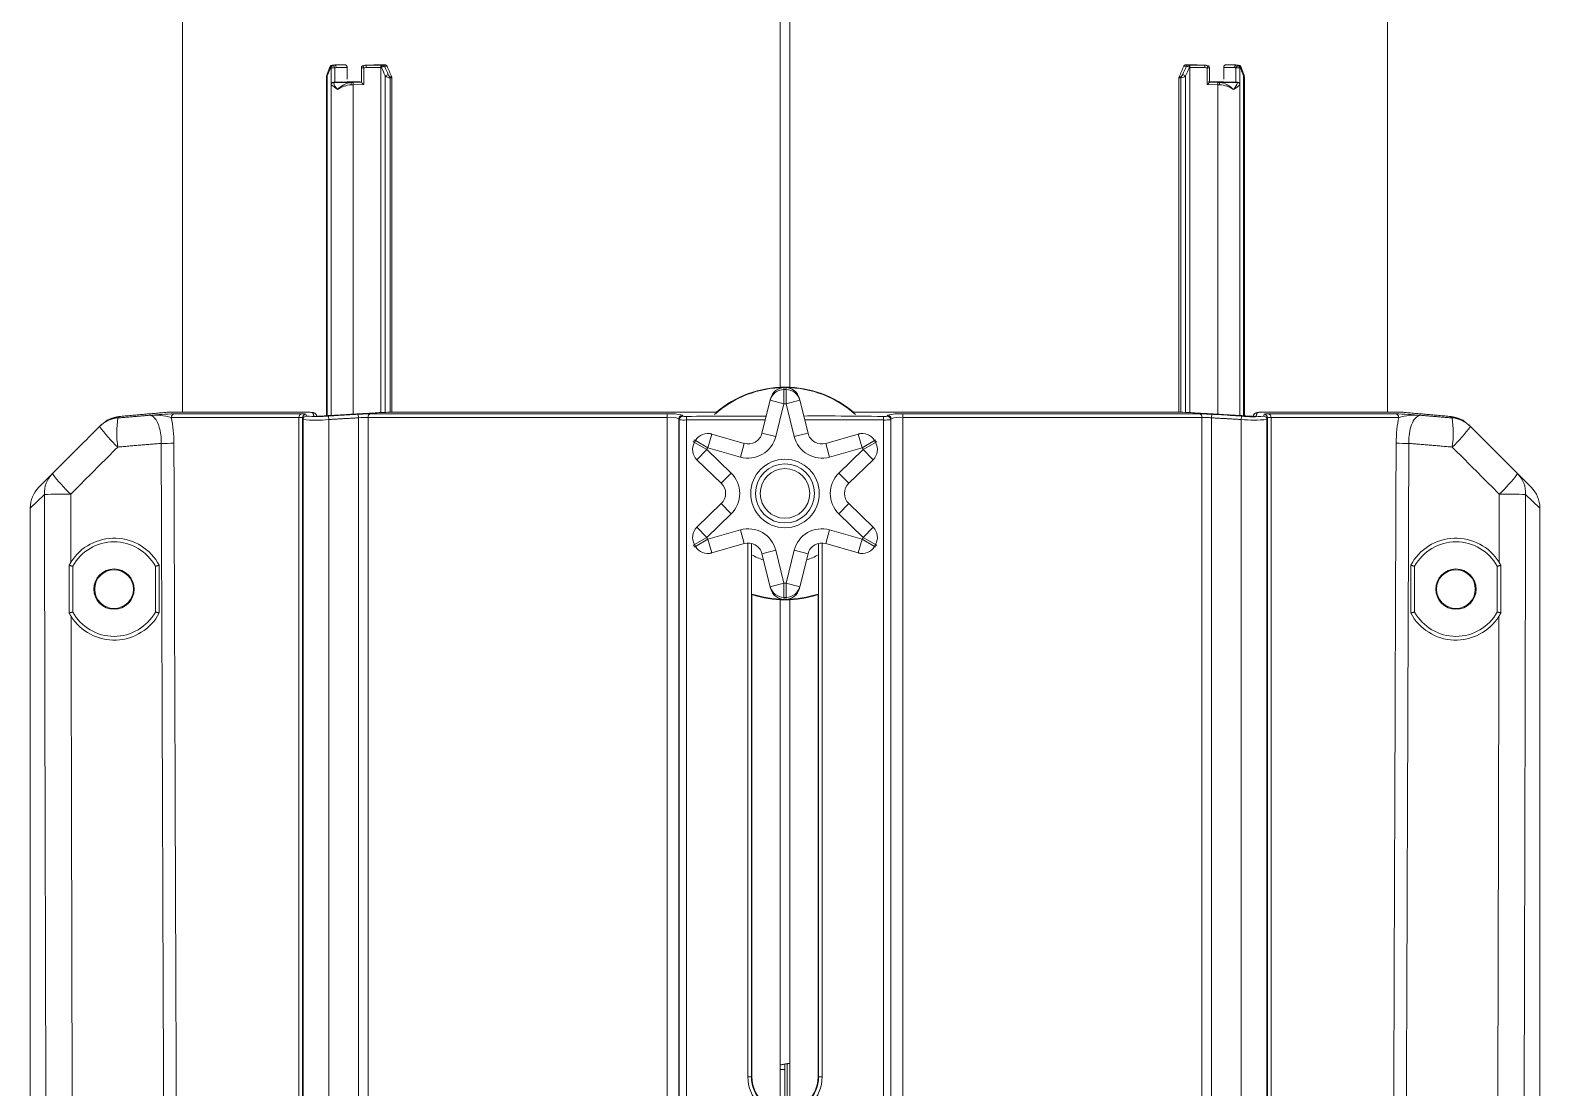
# Model space of a CAD drawing. Extents: x 8 to 113, y 2 to 87.
# Drawn here: x 45.81 to 52.2, y 15.93 to 20.41 of the extents above; entities that cross this region are included whole.
import ezdxf

# ---------------------------------------------------------------- set-up
doc = ezdxf.new("R2010")
doc.units = 0
doc.header["$MEASUREMENT"] = 0
doc.layers.add('OBJECT', color=7, linetype='CONTINUOUS')

msp = doc.modelspace()

# ---------------------------------------------------------------- linework, layer by layer
at = {"layer": 'OBJECT', "linetype": 'Continuous', "lineweight": 15}
for p, q in [((46.4572, 21.3647), (46.4572, 18.7903)), ((48.9872, 21.3647), (48.9872, 18.8962)), ((49.0272, 18.8962), (49.0272, 21.3647)), ((51.5572, 18.7903), (51.5572, 21.3639)), ((47.1017, 20.2604), (47.0908, 20.2601)), ((47.0908, 20.2601), (47.0955, 20.2601)), ((47.0955, 20.2601), (47.0955, 20.2593)), ((47.0955, 20.2593), (47.1013, 20.2593)), ((47.1013, 20.2593), (47.1468, 20.2604)), ((47.267, 20.2604), (47.2288, 20.2593)), ((47.2288, 20.2593), (47.2345, 20.2593)), ((47.2345, 20.2593), (47.3007, 20.2601)), ((47.3007, 20.2601), (47.3059, 20.2601)), ((47.3059, 20.2601), (47.3165, 20.2604)), ((50.7018, 20.2604), (50.7124, 20.2601)), ((50.7124, 20.2601), (50.7176, 20.2601)), ((50.7176, 20.2601), (50.7838, 20.2593)), ((50.7895, 20.2593), (50.7512, 20.2604)), ((50.7838, 20.2593), (50.7895, 20.2593)), ((50.8711, 20.2604), (50.9168, 20.2593)), ((50.927, 20.2601), (50.9161, 20.2604)), ((50.9168, 20.2593), (50.9225, 20.2593)), ((50.9224, 20.2601), (50.927, 20.2601)), ((50.9225, 20.2593), (50.9224, 20.2601)), ((47.0659, 20.2083), (47.0659, 18.7755)), ((47.0696, 20.2139), (47.0696, 18.7757)), ((47.0835, 20.2501), (47.0856, 20.2501)), ((47.0856, 18.7767), (47.0856, 20.2501)), ((47.0857, 20.2493), (47.0856, 20.2501)), ((47.0857, 20.1774), (47.0857, 20.2478)), ((47.1021, 20.2478), (47.0857, 20.2478)), ((47.1021, 20.2478), (47.1021, 20.1874)), ((47.1537, 20.2504), (47.1078, 20.2493)), ((47.1537, 20.2003), (47.1537, 20.2504)), ((47.2141, 20.2478), (47.2141, 20.1873)), ((47.2241, 20.2478), (47.2141, 20.2478)), ((47.2241, 20.2478), (47.2241, 20.1774)), ((47.297, 20.2501), (47.2346, 20.2493)), ((47.297, 18.7891), (47.297, 20.2501)), ((47.297, 20.2501), (47.2994, 20.2501)), ((47.323, 20.2554), (47.3121, 20.2551)), ((47.3152, 18.7899), (47.3152, 20.2139)), ((47.3279, 20.2189), (47.3347, 20.2108)), ((47.3347, 20.2108), (47.3425, 20.2108)), ((47.3435, 20.2058), (47.3357, 20.2058)), ((47.3357, 20.2058), (47.3357, 18.7903)), ((47.3435, 18.7903), (47.3435, 20.2058)), ((50.6827, 20.2058), (50.6748, 20.2058)), ((50.6748, 18.7903), (50.6748, 20.2058)), ((50.6758, 20.2108), (50.6836, 20.2108)), ((50.6827, 18.7902), (50.6827, 20.2058)), ((50.6836, 20.2108), (50.6904, 20.2189)), ((50.7062, 20.2551), (50.6953, 20.2554)), ((50.7031, 20.2139), (50.7031, 18.7898)), ((50.7189, 20.2501), (50.7213, 20.2501)), ((50.7213, 18.789), (50.7213, 20.2501)), ((50.7837, 20.2493), (50.7213, 20.2501)), ((50.7942, 20.1774), (50.7942, 20.2478)), ((50.8041, 20.2478), (50.7942, 20.2478)), ((50.8041, 20.1873), (50.8041, 20.2478)), ((50.9102, 20.2493), (50.8643, 20.2504)), ((50.8643, 20.2504), (50.8643, 20.2003)), ((50.9159, 20.1874), (50.9159, 20.2478)), ((50.9323, 20.2478), (50.9159, 20.2478)), ((50.9323, 20.2501), (50.9322, 20.2509)), ((50.9323, 20.2493), (50.9323, 20.2501)), ((50.9323, 20.2501), (50.9344, 20.2501)), ((50.9323, 20.2478), (50.9323, 20.1778)), ((50.9483, 18.7755), (50.9483, 20.2139)), ((50.952, 18.7753), (50.952, 20.2084)), ((47.0857, 20.1768), (47.0857, 20.1774)), ((47.0857, 18.7767), (47.0857, 20.1768)), ((47.0956, 20.1873), (47.0956, 20.1868)), ((47.1722, 20.1868), (47.0959, 20.1868)), ((47.1545, 20.1886), (47.1021, 20.1874)), ((47.1715, 20.1768), (47.1796, 20.1768)), ((47.1794, 20.1868), (47.2141, 20.1873)), ((47.2241, 20.1774), (47.1796, 20.1768)), ((47.1796, 20.1768), (47.1796, 18.7823)), ((50.8387, 20.1768), (50.7942, 20.1774)), ((50.8041, 20.1873), (50.8388, 20.1868)), ((50.8387, 20.1768), (50.8468, 20.1768)), ((50.8387, 18.782), (50.8387, 20.1768)), ((50.9222, 20.1868), (50.846, 20.1868)), ((50.8633, 20.1886), (50.9159, 20.1874)), ((50.9225, 20.1868), (50.9225, 20.1873)), ((50.9323, 20.1777), (50.9323, 20.1782)), ((50.9323, 20.1777), (50.9324, 20.1768)), ((50.9324, 20.1768), (50.9324, 18.7765)), ((49.002, 18.8867), (49.0027, 18.8267)), ((49.0117, 18.8267), (49.0124, 18.8867)), ((46.9911, 18.7902), (46.391, 18.7902)), ((46.9921, 18.7903), (46.3923, 18.7903)), ((48.7166, 18.7902), (47.3348, 18.7902)), ((48.7167, 18.7903), (47.3356, 18.7903)), ((48.9098, 18.7018), (48.9445, 18.8412)), ((49.0027, 18.8267), (48.9445, 18.8412)), ((49.0027, 18.8267), (48.968, 18.6873)), ((49.0117, 18.8267), (49.0699, 18.8412)), ((49.0465, 18.6873), (49.0117, 18.8267)), ((49.0699, 18.8412), (49.1047, 18.7018)), ((50.6789, 18.7903), (49.2978, 18.7903)), ((50.6797, 18.7902), (49.2978, 18.7902)), ((51.6221, 18.7903), (51.0224, 18.7903)), ((51.6235, 18.7902), (51.0234, 18.7902)), ((46.9499, 18.7687), (46.4094, 18.7687)), ((46.4225, 18.7837), (46.9604, 18.7837)), ((46.9499, 14.8498), (46.9499, 18.7687)), ((46.9648, 18.7671), (46.9648, 14.8498)), ((46.9671, 14.7007), (46.9671, 18.7595)), ((47.0761, 18.7596), (47.0752, 18.7745)), ((47.0761, 18.7596), (47.0761, 14.7047)), ((47.202, 18.767), (47.2011, 18.782)), ((47.202, 14.8498), (47.202, 18.767)), ((47.2424, 18.7687), (47.2424, 14.8498)), ((48.508, 18.7687), (47.2424, 18.7687)), ((47.2514, 18.7837), (48.5105, 18.7837)), ((48.508, 14.5498), (48.508, 18.7687)), ((48.5585, 18.7633), (48.5585, 14.5498)), ((48.5599, 18.7588), (48.5599, 14.46)), ((48.5899, 18.7577), (48.5897, 18.7726)), ((48.5899, 18.7577), (48.5899, 14.3328)), ((49.4245, 18.7577), (49.4247, 18.7726)), ((49.4245, 18.7577), (49.4245, 14.3328)), ((49.4545, 18.7588), (49.4545, 14.46)), ((49.4559, 14.5498), (49.4559, 18.7633)), ((49.5039, 18.7837), (50.7631, 18.7837)), ((49.5064, 18.7687), (49.5064, 14.5498)), ((50.772, 18.7687), (49.5064, 18.7687)), ((50.772, 14.8498), (50.772, 18.7687)), ((50.8125, 18.767), (50.8133, 18.782)), ((50.8125, 18.767), (50.8125, 14.8498)), ((50.9384, 18.7596), (50.9393, 18.7745)), ((50.9384, 14.7047), (50.9384, 18.7596)), ((51.0474, 18.7595), (51.0474, 14.7007)), ((51.0497, 14.8498), (51.0497, 18.7671)), ((51.0541, 18.7837), (51.5919, 18.7837)), ((51.0645, 18.7687), (51.0645, 14.8498)), ((51.6051, 18.7687), (51.0645, 18.7687)), ((48.6236, 18.6622), (48.6759, 18.6328)), ((48.6804, 18.6405), (48.6288, 18.6711)), ((48.6804, 18.6405), (48.6969, 18.6982)), ((48.6969, 18.6982), (48.835, 18.6586)), ((48.8185, 18.6009), (48.835, 18.6586)), ((48.968, 18.6873), (48.9098, 18.7018)), ((49.0465, 18.6873), (49.1047, 18.7018)), ((49.1794, 18.6586), (49.3175, 18.6982)), ((49.196, 18.6009), (49.1794, 18.6586)), ((49.3341, 18.6405), (49.3175, 18.6982)), ((49.3857, 18.6711), (49.3341, 18.6405)), ((49.3386, 18.6328), (49.3909, 18.6622)), ((48.6759, 18.6328), (48.6342, 18.5896)), ((48.6759, 18.6328), (48.7792, 18.533)), ((48.8185, 18.6009), (48.6804, 18.6405)), ((49.3341, 18.6405), (49.196, 18.6009)), ((49.2352, 18.533), (49.3386, 18.6328)), ((49.3386, 18.6328), (49.3802, 18.5896)), ((45.8489, 18.4733), (45.9065, 18.531)), ((48.7376, 18.4898), (48.6342, 18.5896)), ((48.7792, 18.533), (48.7376, 18.4898)), ((49.2352, 18.533), (49.2769, 18.4898)), ((49.3802, 18.5896), (49.2769, 18.4898)), ((52.1079, 18.531), (52.1655, 18.4733)), ((45.8723, 18.4426), (45.8123, 18.3849)), ((48.6342, 18.3037), (48.7376, 18.4035)), ((48.7792, 18.3603), (48.7376, 18.4035)), ((49.2352, 18.3603), (49.2769, 18.4035)), ((49.2769, 18.4035), (49.3802, 18.3037)), ((52.2022, 18.3849), (52.1422, 18.4426)), ((45.8123, 13.7011), (45.8123, 18.3849)), ((48.7792, 18.3603), (48.6759, 18.2605)), ((49.3386, 18.2605), (49.2352, 18.3603)), ((52.2022, 18.3849), (52.2022, 13.7011)), ((48.6759, 18.2605), (48.6342, 18.3037)), ((48.6804, 18.2528), (48.8185, 18.2924)), ((48.8185, 18.2924), (48.835, 18.2347)), ((49.196, 18.2924), (49.1794, 18.2347)), ((49.196, 18.2924), (49.3341, 18.2528)), ((49.3386, 18.2605), (49.3802, 18.3037)), ((48.6759, 18.2605), (48.6236, 18.2311)), ((48.6288, 18.2222), (48.6804, 18.2528)), ((48.6804, 18.2528), (48.6969, 18.1951)), ((48.835, 18.2347), (48.6969, 18.1951)), ((48.8499, 15.9767), (48.8499, 18.237)), ((48.8649, 18.2338), (48.8649, 15.9767)), ((49.1495, 15.9767), (49.1495, 18.2338)), ((49.1645, 18.237), (49.1645, 15.9767)), ((49.3175, 18.1951), (49.1794, 18.2347)), ((49.3341, 18.2528), (49.3175, 18.1951)), ((49.3341, 18.2528), (49.3857, 18.2222)), ((49.3909, 18.2311), (49.3386, 18.2605)), ((48.968, 18.206), (48.9098, 18.1915)), ((48.9445, 18.0521), (48.9098, 18.1915)), ((48.968, 18.206), (49.0027, 18.0666)), ((49.0117, 18.0666), (49.0465, 18.206)), ((49.0465, 18.206), (49.1047, 18.1915)), ((49.1047, 18.1915), (49.0699, 18.0521)), ((45.9922, 17.9448), (45.9922, 18.1385)), ((46.3422, 17.9448), (46.3422, 18.1385)), ((51.6722, 17.9448), (51.6722, 18.1385)), ((52.0222, 17.9448), (52.0222, 18.1385)), ((48.8672, 15.9767), (48.8672, 18.0206)), ((48.8672, 15.9767), (48.8672, 18.0206)), ((49.0027, 18.0666), (48.9445, 18.0521)), ((49.0027, 18.0666), (49.002, 18.0067)), ((49.0117, 18.0666), (49.0699, 18.0521)), ((49.0124, 18.0067), (49.0117, 18.0666)), ((49.1472, 18.0206), (49.1472, 15.9767)), ((49.1472, 18.0206), (49.1472, 15.9767)), ((48.9872, 17.9971), (48.9872, 15.8381)), ((49.0272, 15.8381), (49.0272, 17.9971)), ((48.8499, 15.9767), (48.8649, 15.9767)), ((48.8649, 15.9767), (48.8672, 15.9767)), ((48.8672, 15.9767), (48.8672, 15.9767)), ((49.0072, 16.0087), (48.9872, 16.0087)), ((49.0072, 15.8366), (49.0072, 16.0327)), ((49.0171, 16.0343), (49.0171, 15.837)), ((49.1495, 15.9767), (49.1472, 15.9767)), ((49.1472, 15.9767), (49.1472, 15.9767)), ((49.1495, 15.9767), (49.1645, 15.9767))]:
    msp.add_line(p, q, dxfattribs=at)
at = {"layer": 'OBJECT', "linetype": 'Continuous', "lineweight": 15, "flags": 128}
for points in [[(47.1078, 20.2493), (47.1077, 20.2513), (47.1073, 20.2531), (47.1067, 20.2549), (47.1058, 20.2564), (47.1048, 20.2576), (47.1037, 20.2586), (47.1025, 20.2591), (47.1013, 20.2593)], [(50.9168, 20.2593), (50.9155, 20.2591), (50.9143, 20.2586), (50.9132, 20.2576), (50.9122, 20.2564), (50.9114, 20.2549), (50.9107, 20.2531), (50.9104, 20.2513), (50.9102, 20.2493)], [(47.0677, 20.2175), (47.0664, 20.2129), (47.066, 20.2086)], [(47.0816, 20.2537), (47.0782, 20.2447), (47.0677, 20.2175)], [(47.0677, 20.2174), (47.0677, 20.2173), (47.0677, 20.2166), (47.068, 20.2157), (47.0686, 20.2148), (47.0696, 20.2139)], [(47.0816, 20.2537), (47.0816, 20.2536), (47.0816, 20.2529), (47.0819, 20.252), (47.0825, 20.2511), (47.0835, 20.2501)], [(50.9362, 20.2537), (50.9363, 20.2536), (50.9363, 20.2529), (50.936, 20.252), (50.9353, 20.2511), (50.9344, 20.2501)], [(50.9501, 20.2174), (50.9466, 20.2265), (50.9362, 20.2537)], [(50.9501, 20.2174), (50.9501, 20.2173), (50.9501, 20.2166), (50.9498, 20.2157), (50.9492, 20.2148), (50.9483, 20.2139)], [(50.9519, 20.2087), (50.9514, 20.2131), (50.9501, 20.2174)], [(47.0225, 18.7807), (47.022, 18.7821), (47.0193, 18.7852), (47.0165, 18.7872), (47.0141, 18.7883), (47.0119, 18.789), (47.0089, 18.7896), (46.9974, 18.7902), (46.9874, 18.7903)], [(51.0212, 18.7902), (51.0127, 18.7901), (51.0037, 18.7893), (51.0008, 18.7885), (50.9978, 18.7872), (50.9945, 18.7846), (50.9918, 18.7808)]]:
    msp.add_lwpolyline(points, dxfattribs=at)
at = {"layer": 'OBJECT', "linetype": 'Continuous', "lineweight": 15}
for centre, radius in [((49.0072, 18.4467), 0.145), ((49.0072, 18.4467), 0.125), ((49.0072, 18.4467), 0.105), ((46.1672, 18.0417), 0.0853), ((46.1672, 18.0417), 0.082), ((51.8472, 18.0417), 0.0853), ((51.8472, 18.0417), 0.082)]:
    msp.add_circle(centre, radius, dxfattribs=at)
for centre, radius, start, end in [((47.091, 20.2501), 0.01, 91.40134, 158.97023), ((47.0925, 20.2512), 0.00908, 100.60092, 186.7776), ((47.0957, 20.2501), 0.0101, 91.01331, 179.68977), ((47.0957, 20.2493), 0.01, 90.705, 179.99704), ((47.0953, 20.2476), 0.00966, 104.38859, 179.16931), ((47.1018, 20.2416), 0.0177, 91.67233, 119.8674), ((47.0965, 20.2556), 0.00385, 104.8463, 159.14856), ((47.09, 20.2448), 0.0125, 13.48596, 76.28084), ((47.2241, 20.2478), 0.01, 123.17293, 180), ((47.2215, 20.2517), 0.00527, 91.4935, 122.92654), ((47.235, 20.2185), 0.0408, 90.76731, 109.55198), ((47.2293, 20.2448), 0.0145, 92.08589, 123.13933), ((42.9699, 18.9821), 4.4385, 16.5682, 16.69235), ((44.658, 20.22), 2.5768, 0.65247, 0.87482), ((47.3082, 20.2515), 0.00893, 105.00923, 188.86141), ((47.3052, 20.2529), 0.00727, 17.96681, 84.75849), ((47.316, 20.253), 0.00742, 18.9407, 86.02736), ((50.7023, 20.253), 0.00747, 94.31108, 160.81865), ((50.7131, 20.2529), 0.00726, 95.28091, 162.101), ((50.7101, 20.2515), 0.00893, 351.17157, 75.07593), ((48.2074, 20.2836), 2.5765, 359.23818, 359.46054), ((50.7832, 20.2185), 0.0408, 70.45549, 89.23317), ((50.789, 20.2448), 0.0146, 56.92582, 87.92306), ((46.5469, 21.5147), 4.4322, 343.39031, 343.51459), ((50.7968, 20.2517), 0.00525, 57.13285, 88.50229), ((50.7941, 20.2478), 0.01, 0, 56.88949), ((50.9281, 20.2448), 0.0125, 103.78432, 166.51018), ((50.9162, 20.2415), 0.0178, 60.1803, 88.33319), ((50.9223, 20.2503), 0.00982, 3.33095, 89.69853), ((50.9215, 20.2556), 0.00387, 21.18393, 75.38987), ((50.9223, 20.2493), 0.01, 4.62685, 89.29512), ((50.9227, 20.2476), 0.00965, 0.79027, 75.60975), ((50.9253, 20.2512), 0.00908, 353.25534, 79.46293), ((50.9269, 20.2501), 0.01, 20.98665, 88.6014), ((47.0745, 20.2065), 0.00887, 124.09066, 168.31294), ((46.9846, 20.2479), 0.1011, 359.93942, 0.82691), ((47.1082, 20.2369), 0.0124, 91.59013, 119.14281), ((47.235, 20.2108), 0.0385, 90.58386, 106.39973), ((47.3147, 20.2299), 0.0254, 95.7528, 127.0357), ((47.3306, 20.1934), 0.0256, 96.0508, 126.92581), ((47.3392, 20.2448), 0.0392, 232.16315, 264.77921), ((47.3224, 20.2059), 0.0133, 359.70832, 21.76976), ((50.6791, 20.2448), 0.0391, 275.1907, 307.86431), ((50.696, 20.2059), 0.0133, 158.27144, 180.29233), ((50.6877, 20.1934), 0.0256, 53.05036, 83.98167), ((50.7036, 20.2299), 0.0254, 52.94022, 84.27952), ((50.7833, 20.2108), 0.0385, 73.60027, 89.41614), ((50.9099, 20.2369), 0.0124, 60.90131, 88.41477), ((50.8312, 20.2479), 0.1011, 359.93942, 0.82691), ((50.9433, 20.2066), 0.00883, 11.58417, 55.84735), ((47.0956, 20.1773), 0.00995, 90.3596, 179.58248), ((47.0957, 20.1768), 0.01, 90.705, 179.99704), ((47.086, 20.1774), 0.000658, 240.39757, 272.70956), ((47.0961, 20.1768), 0.00999, 90.8836, 180.03924), ((46.7265, 19.6597), 0.6298, 52.11118, 55.18058), ((47.088, 20.836), 0.6488, 270.67068, 271.24911), ((47.0959, 20.1873), 0.000542, 237.33281, 272.70043), ((47.153, 20.1997), 0.0586, 192.81318, 227.22161), ((47.1841, 20.0903), 0.0971, 97.04928, 136.86817), ((47.1823, 20.0504), 0.1268, 94.89769, 122.99859), ((47.2023, 20.1795), 0.0309, 166.50897, 185.16503), ((47.096, 26.9449), 6.7586, 270.64605, 270.70719), ((44.603, 20.1475), 2.5768, 0.65247, 0.87482), ((42.1223, 15.0171), 7.2565, 45.32628, 45.43731), ((45.7158, 25.3237), 7.2301, 314.61905, 314.73037), ((48.2624, 20.2111), 2.5765, 359.23818, 359.46054), ((50.9224, 26.9567), 6.7704, 269.29281, 269.35384), ((50.8167, 20.1795), 0.0302, 354.73539, 13.81459), ((50.8342, 20.0905), 0.097, 43.09424, 82.96122), ((50.8357, 20.0499), 0.1274, 57.05845, 85.01253), ((50.8655, 20.1994), 0.0581, 312.8371, 347.46591), ((50.8558, 20.2516), 0.1069, 297.41614, 315.52685), ((50.9301, 20.8387), 0.6515, 268.75258, 269.32901), ((50.9222, 20.1872), 0.000472, 266.1291, 305.18985), ((50.922, 20.1768), 0.00999, 359.96408, 89.12165), ((50.9224, 20.1773), 0.00993, 0.28226, 89.65982), ((50.9224, 20.1768), 0.01, 4.62685, 89.29512), ((50.9321, 20.1773), 0.00057, 266.16197, 301.95613), ((49.0072, 18.4467), 0.4483, 90.35786, 131.84195), ((49.0072, 18.4467), 0.45, 90, 130.21535), ((49.0027, 18.8267), 0.06, 90.6672, 165.99688), ((49.0049, 18.8348), 0.0601, 90.44969, 166.10419), ((49.0072, 18.4467), 0.44, 89.32461, 90.67539), ((49.0072, 18.4467), 0.45, 49.78465, 90), ((49.0072, 18.4467), 0.4483, 48.15805, 89.64214), ((49.0095, 18.8348), 0.0601, 13.89931, 89.54681), ((49.0117, 18.8267), 0.06, 14.00312, 89.3328), ((47.0094, 18.7739), 0.015, 27.41844, 93.88087), ((49.0072, 18.4467), 0.38, 89.32461, 90.67539), ((50.6778, 18.0051), 0.7851, 86.57749, 89.85973), ((51.0051, 18.7739), 0.015, 86.11913, 152.58156), ((46.1942, 18.6419), 0.1249, 94.86278, 134.99854), ((46.5406, 19.0397), 0.5337, 215.43932, 227.96974), ((46.5579, 18.7041), 0.3794, 170.55049, 189.22098), ((46.5624, 15.4531), 3.3335, 92.40593, 94.23175), ((46.3369, 18.4986), 0.2797, 74.98926, 94.19568), ((46.4241, 18.769), 0.0148, 96.30395, 180.99787), ((45.8933, 18.6603), 0.5274, 359.89441, 11.86289), ((46.9639, 18.7701), 0.014, 104.52328, 185.73022), ((46.9798, 18.7671), 0.015, 93.76002, 179.89463), ((46.9821, 18.7594), 0.015, 93.63674, 179.88817), ((47.0211, 19.2192), 0.4629, 263.29853, 276.8205), ((47.0276, 19.2449), 0.4728, 264.36243, 275.77552), ((47.2476, 18.1533), 0.6154, 90.482, 94.25185), ((47.2562, 18.7706), 0.0139, 110.391, 187.86453), ((48.5345, 18.7719), 0.0267, 153.9186, 186.88437), ((48.5207, 18.6488), 0.1205, 71.71903, 96.05904), ((48.5262, 18.5983), 0.186, 75.32137, 94.82997), ((48.5736, 18.7632), 0.015, 90.8389, 179.75499), ((48.5749, 18.7587), 0.015, 90.82184, 179.75473), ((48.5804, 18.9129), 0.1555, 262.42975, 273.50271), ((48.5861, 18.8271), 0.0545, 258.01507, 273.8643), ((48.8587, -0.4111), 19.1856, 89.79353, 90.8034), ((49.4319, 18.9728), 0.2153, 268.03716, 276.03038), ((49.4295, 18.8122), 0.0398, 263.17893, 284.9417), ((49.4395, 18.7587), 0.015, 0.24527, 89.17816), ((49.488, 18.601), 0.1833, 85.02534, 104.82332), ((49.4409, 18.7632), 0.015, 0.24501, 89.1611), ((49.4939, 18.647), 0.1223, 84.12223, 108.09971), ((49.4799, 18.7719), 0.0267, 353.11563, 26.0814), ((50.7582, 18.7706), 0.0139, 352.13547, 69.609), ((50.9935, 19.392), 0.6348, 265.016, 274.86497), ((50.9867, 19.1166), 0.3454, 262.10719, 277.75486), ((51.0324, 18.7594), 0.015, 0.11183, 86.36326), ((51.0347, 18.7671), 0.015, 0.10537, 86.23998), ((51.0506, 18.7701), 0.014, 354.26978, 75.47672), ((51.4525, 15.4624), 3.3242, 85.76569, 87.59663), ((51.5903, 18.769), 0.0148, 359.00213, 83.69605), ((51.6775, 18.4986), 0.2797, 85.80432, 105.01074), ((51.4566, 18.7041), 0.3794, 350.77902, 9.44951), ((51.8203, 18.6419), 0.1249, 45.00146, 85.13722), ((51.4738, 19.0397), 0.5337, 312.03026, 324.56068), ((46.366, 20.7723), 2.1137, 270.02113, 271.48189), ((48.6759, 18.6328), 0.06, 150.6672, 225.99688), ((49.0072, 18.4467), 0.44, 149.32461, 150.67539), ((48.6804, 18.6405), 0.06, 74.00312, 149.3328), ((48.8516, 18.7163), 0.12, 254, 346), ((48.8516, 18.7163), 0.06, 254, 346), ((49.1629, 18.7163), 0.12, 194, 286), ((49.1629, 18.7163), 0.06, 194, 286), ((49.3341, 18.6405), 0.06, 30.6672, 105.99688), ((49.3386, 18.6328), 0.06, 314.00312, 29.3328), ((49.0072, 18.4467), 0.44, 29.32461, 30.67539), ((51.6485, 20.7723), 2.1137, 268.51811, 269.97887), ((49.0072, 18.4467), 0.38, 149.32461, 150.67539), ((49.0072, 18.4467), 0.38, 29.32461, 30.67539), ((45.9905, 18.4476), 0.1184, 135.20792, 182.41545), ((46.3413, 18.8404), 0.5337, 215.4392, 227.96978), ((48.6959, 18.4467), 0.12, 314, 46), ((49.3186, 18.4467), 0.12, 134, 226), ((51.6731, 18.8404), 0.5337, 312.03022, 324.5608), ((52.0239, 18.4476), 0.1184, 357.58455, 44.79208), ((45.9373, 18.3849), 0.125, 134.99965, 179.99982), ((45.9373, 18.3849), 0.125, 134.99987, 179.9996), ((48.6959, 18.4467), 0.06, 314, 46), ((49.3186, 18.4467), 0.06, 134, 226), ((52.0772, 18.3849), 0.125, 0.0004, 45.00013), ((52.0772, 18.3849), 0.125, 0.00018, 45.00035), ((45.9741, 14.8396), 3.6044, 89.84211, 91.61879), ((52.0404, 14.8396), 3.6044, 88.38121, 90.15789), ((48.6759, 18.2605), 0.06, 134.00312, 209.3328), ((48.8516, 18.177), 0.12, 14, 106), ((49.1629, 18.177), 0.12, 74, 166), ((49.3386, 18.2605), 0.06, 330.6672, 45.99688), ((46.1679, 18.0416), 0.2158, 27.91904, 148.09668), ((46.1672, 18.0417), 0.2, 28.95502, 151.04498), ((49.0072, 18.4467), 0.44, 209.32461, 210.67539), ((48.6804, 18.2528), 0.06, 210.6672, 285.99688), ((49.0072, 18.4467), 0.38, 209.32461, 210.67539), ((48.8516, 18.177), 0.06, 14, 106), ((49.1629, 18.177), 0.06, 74, 166), ((49.3341, 18.2528), 0.06, 254.00312, 329.3328), ((49.0072, 18.4467), 0.38, 329.32461, 330.67539), ((49.0072, 18.4467), 0.44, 329.32461, 330.67539), ((51.8466, 18.0416), 0.2158, 31.90332, 152.08096), ((51.8472, 18.0417), 0.2, 28.95502, 151.04498), ((49.0072, 18.4467), 0.2958, 241.4495, 252.10947), ((49.0072, 18.4467), 0.2958, 287.89053, 298.5505), ((49.0072, 18.4467), 0.4483, 251.75874, 269.64214), ((49.0027, 18.0666), 0.06, 194.00312, 269.3328), ((49.0049, 18.0585), 0.0601, 193.89931, 269.54681), ((49.0072, 18.4467), 0.38, 269.32461, 270.67539), ((49.0096, 18.0585), 0.0601, 270.44969, 346.10419), ((49.0072, 18.4467), 0.4483, 270.35786, 288.24126), ((49.0117, 18.0666), 0.06, 270.6672, 345.99688), ((49.0072, 18.4467), 0.45, 251.87311, 288.12689), ((49.0072, 18.4467), 0.44, 269.32461, 270.67539), ((46.1679, 18.0416), 0.2158, 212.16769, 332.12674), ((46.1672, 18.0417), 0.2, 208.95502, 331.04498), ((51.8466, 18.0416), 0.2158, 207.87326, 327.83231), ((51.8472, 18.0417), 0.2, 208.95502, 331.04498), ((49.0072, 15.9767), 0.1573, 180, 0), ((49.0072, 15.9767), 0.1423, 180, 0), ((49.0072, 15.9767), 0.14, 180, 270), ((49.0072, 15.9767), 0.14, 180, 0), ((49.0072, 15.9767), 0.14, 270, 0)]:
    msp.add_arc(centre, radius, start, end, dxfattribs=at)
for centre, major_axis, ratio, start_param, end_param in [((49.0072, 20.3048), (2.55, 0.0314), 0.012353, 3.868292, 3.894537), ((49.0072, 20.3048), (2.55, 0.0314), 0.012353, 3.961137, 3.987382), ((49.0072, 20.3048), (2.55, -0.0315), 0.012328, 5.439393, 5.465638), ((49.0072, 20.3048), (2.55, -0.0315), 0.012328, 5.532238, 5.558483), ((49.0072, 20.5133), (2.0921, 4.3846), 0.342406, 1.791997, 1.800175), ((49.0072, 20.5133), (-2.0921, 4.3846), 0.342406, 1.468108, 1.476286), ((49.0134, 20.5183), (-2.0822, 4.3854), 0.341567, 1.469277, 1.477455), ((49.0072, 20.5333), (-2.07, 4.3598), 0.341567, 1.472967, 1.48309), ((49.0072, 20.5333), (2.0673, 4.3596), 0.342431, 4.800295, 4.810418), ((49.0011, 20.5183), (2.0795, 4.3853), 0.342431, 4.80593, 4.814108), ((49.0072, 20.5133), (2.0894, 4.3844), 0.343273, 4.807102, 4.81528), ((49.0072, 20.5133), (-2.0894, 4.3844), 0.343273, 4.482808, 4.490986), ((49.0072, 20.2776), (2.55, 0.0629), 0.024702, 3.898455, 3.929815), ((49.0072, 20.2776), (2.55, -0.0629), 0.024702, 5.492854, 5.528193)]:
    msp.add_ellipse(centre, major_axis=major_axis, ratio=ratio, start_param=start_param, end_param=end_param, dxfattribs=at)
for points, knots in [([(47.1468, 20.2604), (47.1476, 20.2602), (47.1491, 20.26), (47.1512, 20.2583), (47.1527, 20.2558), (47.1535, 20.2529), (47.1536, 20.2511), (47.1537, 20.2504)], [0, 0, 0, 0, 0.215203, 0.430416, 0.645397, 0.860035, 1, 1, 1, 1]), ([(47.297, 20.2501), (47.297, 20.2512), (47.2971, 20.2534), (47.2977, 20.2562), (47.2985, 20.2585), (47.2996, 20.2598), (47.3003, 20.2601), (47.3007, 20.2601), (47.3007, 20.2601)], [0, 0, 0, 0, 0.199775, 0.39934, 0.6047, 0.822989, 0.990404, 1, 1, 1, 1]), ([(50.7176, 20.2601), (50.7176, 20.2601), (50.7179, 20.2601), (50.7187, 20.2598), (50.7197, 20.2585), (50.7206, 20.2562), (50.7212, 20.2534), (50.7213, 20.2512), (50.7213, 20.2501)], [0, 0, 0, 0, 0.009596, 0.177011, 0.3953, 0.60066, 0.800225, 1, 1, 1, 1]), ([(50.8643, 20.2504), (50.8644, 20.2515), (50.8645, 20.2537), (50.8657, 20.2567), (50.8674, 20.259), (50.8693, 20.2602), (50.8706, 20.2603), (50.8711, 20.2604)], [0, 0, 0, 0, 0.214426, 0.428853, 0.643317, 0.858045, 1, 1, 1, 1]), ([(47.3425, 20.2108), (47.3428, 20.2098), (47.3434, 20.2082), (47.3435, 20.2064), (47.3435, 20.2058)], [0, 0, 0, 0, 0.642154, 1, 1, 1, 1]), ([(50.6748, 20.2058), (50.6749, 20.2069), (50.675, 20.2087), (50.6756, 20.2103), (50.6758, 20.2108)], [0, 0, 0, 0, 0.642146, 1, 1, 1, 1]), ([(49.0044, 18.8949), (49.0042, 18.8942), (49.0034, 18.8915), (49.0026, 18.8887), (49.002, 18.8867)], [0, 0, 0, 0, 0.254709, 1, 1, 1, 1]), ([(49.0124, 18.8867), (49.0122, 18.8874), (49.0114, 18.8901), (49.0106, 18.8929), (49.01, 18.8949)], [0, 0, 0, 0, 0.254709, 1, 1, 1, 1]), ([(47.0084, 18.7889), (47.0074, 18.7893), (47.0053, 18.7901), (46.9959, 18.7902), (46.9911, 18.7902)], [0, 0, 0, 0, 0.494002, 1, 1, 1, 1]), ([(47.3348, 18.7902), (47.3282, 18.7902), (47.3147, 18.7901), (47.2982, 18.7892), (47.2898, 18.7888)], [0, 0, 0, 0, 0.487697, 1, 1, 1, 1]), ([(51.0234, 18.7902), (51.0187, 18.7902), (51.0092, 18.7901), (51.0071, 18.7893), (51.0061, 18.7889)], [0, 0, 0, 0, 0.49158, 1, 1, 1, 1]), ([(45.9065, 18.531), (45.9654, 18.5898), (46.0318, 18.6562), (46.0982, 18.7227), (46.1058, 18.7303)], [0, 0, 0, 0, 0.885696, 1, 1, 1, 1]), ([(46.112, 18.7365), (46.1234, 18.7459), (46.146, 18.7648), (46.175, 18.77), (46.1895, 18.7726)], [0, 0, 0, 0, 0.5, 1, 1, 1, 1]), ([(46.1895, 18.7726), (46.1893, 18.7724), (46.1888, 18.7718), (46.1855, 18.7684), (46.1836, 18.7664)], [0, 0, 0, 0, 0.423826, 1, 1, 1, 1]), ([(46.3667, 18.6586), (46.3666, 18.6709), (46.3664, 18.6953), (46.3592, 18.7281), (46.3482, 18.7545), (46.3332, 18.7739), (46.3223, 18.7763), (46.3165, 18.7775)], [0, 0, 0, 0, 0.182195, 0.364245, 0.551044, 0.759196, 1, 1, 1, 1]), ([(46.9648, 18.7671), (46.964, 18.7676), (46.9625, 18.7685), (46.9542, 18.7686), (46.9499, 18.7687)], [0, 0, 0, 0, 0.487928, 1, 1, 1, 1]), ([(46.9604, 18.7837), (46.9654, 18.7836), (46.9758, 18.7835), (46.9778, 18.7826), (46.9788, 18.7821)], [0, 0, 0, 0, 0.488115, 1, 1, 1, 1]), ([(46.9788, 18.7821), (46.979, 18.7815), (46.9798, 18.779), (46.9805, 18.7764), (46.9811, 18.7744)], [0, 0, 0, 0, 0.226062, 1, 1, 1, 1]), ([(47.0227, 18.7808), (47.0234, 18.7788), (47.0242, 18.7763), (47.0251, 18.7736), (47.0252, 18.7731)], [0, 0, 0, 0, 0.807654, 1, 1, 1, 1]), ([(47.0752, 18.7745), (47.0851, 18.7751), (47.1271, 18.7776), (47.1691, 18.7801), (47.2011, 18.782)], [0, 0, 0, 0, 0.237767, 1, 1, 1, 1]), ([(47.2011, 18.782), (47.2098, 18.7824), (47.2282, 18.7834), (47.2434, 18.7836), (47.2514, 18.7837)], [0, 0, 0, 0, 0.474047, 1, 1, 1, 1]), ([(48.5733, 18.7783), (48.5736, 18.7774), (48.5741, 18.7759), (48.5745, 18.7744), (48.5747, 18.7737)], [0, 0, 0, 0, 0.564416, 1, 1, 1, 1]), ([(49.0865, 18.7745), (49.1309, 18.7747), (49.2437, 18.775), (49.3564, 18.7735), (49.4247, 18.7726)], [0, 0, 0, 0, 0.393848, 1, 1, 1, 1]), ([(49.4397, 18.7737), (49.44, 18.7746), (49.4404, 18.7761), (49.4409, 18.7776), (49.4411, 18.7783)], [0, 0, 0, 0, 0.564416, 1, 1, 1, 1]), ([(50.7631, 18.7837), (50.7702, 18.7836), (50.7852, 18.7834), (50.8036, 18.7825), (50.8133, 18.782)], [0, 0, 0, 0, 0.473445, 1, 1, 1, 1]), ([(50.8125, 18.767), (50.8055, 18.7675), (50.7906, 18.7685), (50.7784, 18.7686), (50.772, 18.7687)], [0, 0, 0, 0, 0.473397, 1, 1, 1, 1]), ([(50.8133, 18.782), (50.8233, 18.7814), (50.8653, 18.779), (50.9073, 18.7764), (50.9393, 18.7745)], [0, 0, 0, 0, 0.237767, 1, 1, 1, 1]), ([(51.0333, 18.7744), (51.0335, 18.775), (51.0343, 18.7776), (51.0351, 18.7801), (51.0357, 18.7821)], [0, 0, 0, 0, 0.226062, 1, 1, 1, 1]), ([(51.0357, 18.7821), (51.0366, 18.7825), (51.0384, 18.7834), (51.0488, 18.7836), (51.0541, 18.7837)], [0, 0, 0, 0, 0.488652, 1, 1, 1, 1]), ([(51.0645, 18.7687), (51.0604, 18.7687), (51.052, 18.7685), (51.0505, 18.7676), (51.0497, 18.7671)], [0, 0, 0, 0, 0.486978, 1, 1, 1, 1]), ([(51.5938, 18.6593), (51.5944, 18.6794), (51.5956, 18.7192), (51.602, 18.7523), (51.6051, 18.7687)], [0, 0, 0, 0, 0.505218, 1, 1, 1, 1]), ([(51.698, 18.7775), (51.6919, 18.7761), (51.6796, 18.7733), (51.6625, 18.7487), (51.6509, 18.7131), (51.6473, 18.6806), (51.6476, 18.663), (51.6477, 18.6586)], [0, 0, 0, 0, 0.251338, 0.503314, 0.735356, 0.935196, 1, 1, 1, 1]), ([(51.8309, 18.7664), (51.8301, 18.7672), (51.8265, 18.771), (51.8256, 18.7719), (51.8249, 18.7726)], [0, 0, 0, 0, 0.219221, 1, 1, 1, 1]), ([(51.8249, 18.7726), (51.8394, 18.77), (51.8684, 18.7648), (51.8911, 18.7459), (51.9024, 18.7365)], [0, 0, 0, 0, 0.5, 1, 1, 1, 1]), ([(51.9086, 18.7303), (51.9675, 18.6714), (52.0339, 18.605), (52.1003, 18.5385), (52.1079, 18.531)], [0, 0, 0, 0, 0.885696, 1, 1, 1, 1]), ([(46.382, 14.5491), (46.3805, 14.952), (46.3773, 15.7852), (46.3722, 17.1551), (46.3687, 18.122), (46.3667, 18.6586)], [0, 0, 0, 0, 0.294131, 0.608268, 1, 1, 1, 1]), ([(46.4206, 18.6593), (46.4208, 18.618), (46.4215, 18.4114), (46.4246, 17.5434), (46.4293, 16.2149), (46.4337, 15.0517), (46.4355, 14.5498)], [0, 0, 0, 0, 0.030171, 0.150856, 0.633595, 1, 1, 1, 1]), ([(48.6188, 18.6672), (48.6189, 18.667), (48.6205, 18.6654), (48.6221, 18.6637), (48.6236, 18.6622)], [0, 0, 0, 0, 0.078489, 1, 1, 1, 1]), ([(48.6288, 18.6711), (48.6281, 18.6713), (48.6258, 18.6719), (48.6236, 18.6724), (48.622, 18.6728)], [0, 0, 0, 0, 0.314934, 1, 1, 1, 1]), ([(49.3924, 18.6728), (49.3922, 18.6728), (49.39, 18.6722), (49.3878, 18.6717), (49.3857, 18.6711)], [0, 0, 0, 0, 0.078489, 1, 1, 1, 1]), ([(49.3909, 18.6622), (49.3914, 18.6627), (49.393, 18.6644), (49.3946, 18.666), (49.3957, 18.6672)], [0, 0, 0, 0, 0.314934, 1, 1, 1, 1]), ([(51.5789, 14.5498), (51.579, 14.5856), (51.5798, 14.7867), (51.583, 15.6491), (51.5879, 16.9831), (51.592, 18.1519), (51.5938, 18.6593)], [0, 0, 0, 0, 0.026129, 0.146813, 0.629552, 1, 1, 1, 1]), ([(51.6477, 18.6586), (51.6462, 18.2283), (51.643, 17.3677), (51.638, 15.9978), (51.6344, 15.0583), (51.6324, 14.5491)], [0, 0, 0, 0, 0.314137, 0.628275, 1, 1, 1, 1]), ([(46.1833, 18.6433), (46.1245, 18.5844), (46.058, 18.518), (45.9916, 18.4516), (45.984, 18.444)], [0, 0, 0, 0, 0.885696, 1, 1, 1, 1]), ([(52.0304, 18.444), (51.9716, 18.5028), (51.9052, 18.5693), (51.8387, 18.6357), (51.8311, 18.6433)], [0, 0, 0, 0, 0.885696, 1, 1, 1, 1]), ([(45.8841, 13.7011), (45.8839, 13.7788), (45.8828, 14.1899), (45.8787, 15.7704), (45.8751, 17.2732), (45.8723, 18.4426)], [0, 0, 0, 0, 0.049218, 0.260105, 1, 1, 1, 1]), ([(52.1422, 18.4426), (52.142, 18.3592), (52.141, 17.9426), (52.1372, 16.3621), (52.1333, 14.8649), (52.1303, 13.7011)], [0, 0, 0, 0, 0.052722, 0.263609, 1, 1, 1, 1]), ([(48.6236, 18.2311), (48.6231, 18.2306), (48.6215, 18.2289), (48.6199, 18.2273), (48.6188, 18.2261)], [0, 0, 0, 0, 0.314934, 1, 1, 1, 1]), ([(48.622, 18.2205), (48.6222, 18.2205), (48.6244, 18.2211), (48.6267, 18.2216), (48.6288, 18.2222)], [0, 0, 0, 0, 0.078489, 1, 1, 1, 1]), ([(49.3857, 18.2222), (49.3864, 18.222), (49.3886, 18.2214), (49.3909, 18.2209), (49.3924, 18.2205)], [0, 0, 0, 0, 0.314934, 1, 1, 1, 1]), ([(49.3957, 18.2261), (49.3956, 18.2263), (49.394, 18.2279), (49.3923, 18.2296), (49.3909, 18.2311)], [0, 0, 0, 0, 0.078489, 1, 1, 1, 1]), ([(49.002, 18.0067), (49.0022, 18.006), (49.003, 18.0032), (49.0038, 18.0005), (49.0044, 17.9984)], [0, 0, 0, 0, 0.254709, 1, 1, 1, 1]), ([(49.01, 17.9984), (49.0102, 17.9991), (49.011, 18.0019), (49.0118, 18.0046), (49.0124, 18.0067)], [0, 0, 0, 0, 0.254709, 1, 1, 1, 1]), ([(45.9852, 17.9267), (45.9858, 17.6688), (45.9874, 16.9806), (45.99, 15.8951), (45.992, 15.0676), (45.993, 14.6704)], [0, 0, 0, 0, 0.237589, 0.634043, 1, 1, 1, 1]), ([(52.0215, 14.6704), (52.0218, 14.8216), (52.0233, 15.4032), (52.0259, 16.4886), (52.0281, 17.4228), (52.0292, 17.9267)], [0, 0, 0, 0, 0.13935, 0.535804, 1, 1, 1, 1])]:
    msp.add_open_spline(points, degree=3, knots=knots, dxfattribs=at)
for points in [[(47.0856, 20.2501), (47.0856, 20.2501)], [(47.297, 20.2501), (47.297, 20.2501)], [(50.7213, 20.2501), (50.7213, 20.2501)], [(46.391, 18.7902), (46.1895, 18.7726)], [(47.0137, 18.7724), (47.0084, 18.7889)], [(47.2898, 18.7888), (47.0137, 18.7724)], [(48.9445, 18.8412), (48.9465, 18.8492)], [(49.0679, 18.8492), (49.0699, 18.8412)], [(51.0007, 18.7724), (50.7246, 18.7888)], [(51.0061, 18.7889), (51.0007, 18.7724)], [(51.8249, 18.7726), (51.6235, 18.7902)], [(46.1058, 18.7303), (46.112, 18.7365)], [(46.1895, 18.7726), (46.1476, 18.7614)], [(46.1836, 18.7664), (46.3165, 18.7775)], [(46.9671, 18.7595), (46.9648, 18.7671)], [(47.0266, 18.7732), (47.0227, 18.7808)], [(47.202, 18.767), (47.0761, 18.7596)], [(48.5599, 18.7588), (48.5585, 18.7633)], [(48.9237, 18.7577), (48.5899, 18.7577)], [(49.4245, 18.7577), (49.0907, 18.7577)], [(49.4559, 18.7633), (49.4545, 18.7588)], [(50.9384, 18.7596), (50.8125, 18.767)], [(50.9918, 18.7808), (50.9879, 18.7732)], [(50.9892, 18.7731), (50.9918, 18.7808)], [(51.0497, 18.7671), (51.0474, 18.7595)], [(51.698, 18.7775), (51.8309, 18.7664)], [(51.8669, 18.7614), (51.8249, 18.7726)], [(51.9024, 18.7365), (51.9086, 18.7303)], [(46.3667, 18.6586), (46.1833, 18.6433)], [(48.6903, 18.7001), (48.6969, 18.6982)], [(49.3175, 18.6982), (49.3241, 18.7001)], [(51.8311, 18.6433), (51.6477, 18.6586)], [(48.6342, 18.5896), (48.6293, 18.5944)], [(49.3852, 18.5944), (49.3802, 18.5896)], [(45.984, 18.444), (45.9847, 18.1556)], [(52.0298, 18.1556), (52.0304, 18.444)], [(48.6293, 18.2989), (48.6342, 18.3037)], [(49.3802, 18.3037), (49.3852, 18.2989)], [(45.9847, 18.1556), (45.9771, 18.1423)], [(48.6969, 18.1951), (48.6903, 18.1932)], [(49.3241, 18.1932), (49.3175, 18.1951)], [(52.0298, 18.1556), (52.0374, 18.1423)], [(45.9771, 18.1423), (45.977, 17.941)], [(45.9771, 18.1423), (45.9922, 18.1385)], [(46.3586, 18.1426), (46.3422, 18.1385)], [(46.3587, 17.9407), (46.3586, 18.1426)], [(51.6558, 17.9407), (51.6559, 18.1426)], [(51.6559, 18.1426), (51.6722, 18.1385)], [(52.0374, 18.1423), (52.0222, 18.1385)], [(52.0374, 18.1423), (52.0375, 17.941)], [(48.9465, 18.0441), (48.9445, 18.0521)], [(49.0699, 18.0521), (49.0679, 18.0441)], [(45.977, 17.941), (45.9922, 17.9448)], [(45.977, 17.941), (45.9852, 17.9267)], [(46.3587, 17.9407), (46.3422, 17.9448)], [(51.6558, 17.9407), (51.6722, 17.9448)], [(52.0375, 17.941), (52.0222, 17.9448)], [(52.0375, 17.941), (52.0292, 17.9267)], [(49.0272, 16.0346), (48.9872, 16.0279)]]:
    msp.add_open_spline(points, degree=1, dxfattribs=at)

doc.saveas('drawing.dxf')
